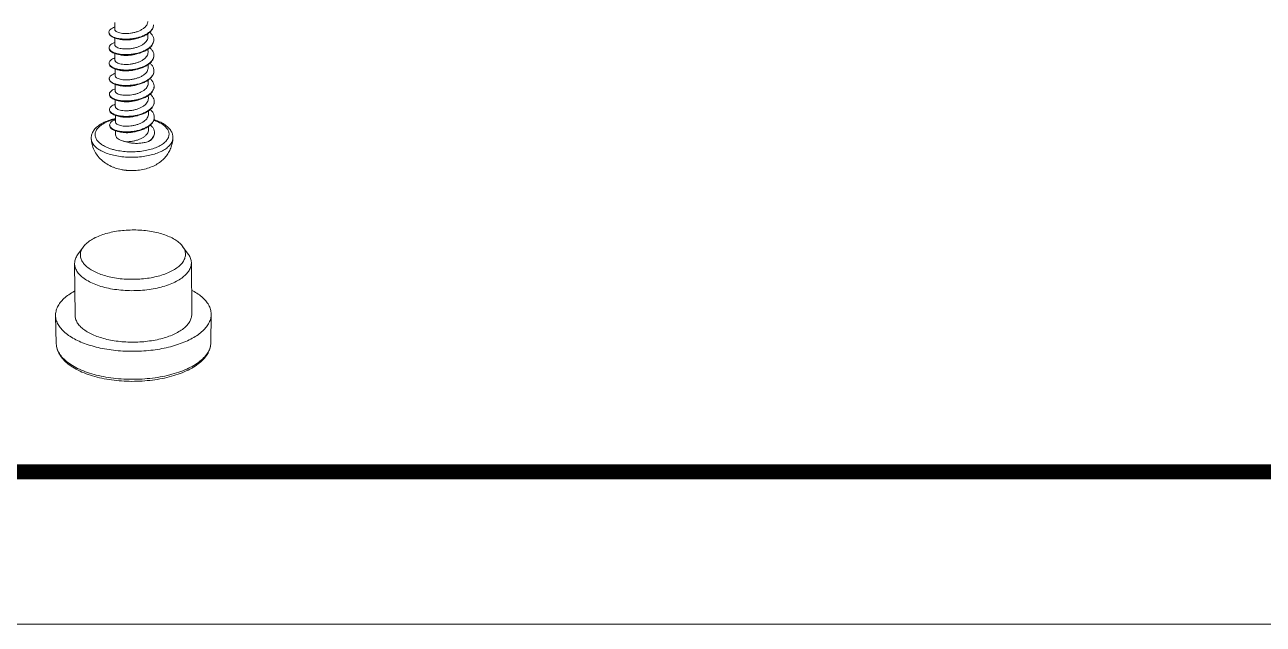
# Model space of a CAD drawing. Header units: millimetres. Extents: x 2243 to 2552, y 611 to 826.
# Drawn here: x 2412.88 to 2456.17, y 611.17 to 632.12 of the extents above; entities that cross this region are included whole.
import ezdxf

# ---------------------------------------------------------------- set-up
doc = ezdxf.new("R2010")
doc.units = ezdxf.units.MM
doc.layers.add('from', color=7, linetype='Continuous', lineweight=13)

# ---------------------------------------------------------------- blocks, each defined once
blk = doc.blocks.new('*u38')
at = {"color": 7, "linetype": 'Continuous'}
for p, q in [((-2.418, 17.855), (-2.421, 18.202)), ((-2.413, 17.061), (-2.415, 17.406)), ((-0.715, 17.471), (-0.717, 17.632)), ((-2.407, 16.267), (-2.409, 16.614)), ((-1.296, 16.618), (-1.292, 16.619)), ((-0.71, 16.676), (-0.711, 16.834)), ((-0.704, 15.882), (-0.705, 16.043)), ((-2.401, 15.472), (-2.404, 15.82)), ((-2.395, 14.678), (-2.398, 15.025)), ((-0.698, 15.087), (-0.699, 15.25)), ((-2.39, 13.884), (-2.392, 14.229)), ((-0.692, 14.293), (-0.694, 14.454)), ((-2.384, 13.089), (-2.386, 13.437)), ((-0.687, 13.499), (-0.688, 13.659)), ((-0.681, 12.704), (-0.682, 12.866)), ((-2.379, 12.444), (-2.381, 12.64)), ((-2.163, 10.662), (-2.083, 10.645)), ((-1.825, 10.606), (-1.808, 10.604)), ((-4.046, 6.659), (-4.327, 6.26)), ((1.071, 6.696), (1.358, 6.302)), ((-4.481, 5.809), (-4.462, 3.161)), ((1.519, 5.852), (1.538, 3.204)), ((2.538, 3.194), (2.519, 1.741)), ((-5.462, 3.136), (-5.423, 1.683))]:
    blk.add_line(p, q, dxfattribs=at)
for centre, radius, start, end in [((-1.914, 19.034), 1.68, 258.01874, 261.91862), ((-1.835, 19.723), 2.372, 280.55192, 282.94477), ((-0.81, 17.317), 0.396, 356.53731, 0.34703), ((-1.827, 18.917), 2.36, 280.5318, 283.00283), ((-0.798, 16.522), 0.389, 352.56812, 0.47876), ((-1.904, 17.44), 1.675, 257.95414, 261.98889), ((-1.82, 18.116), 2.353, 280.50747, 282.99043), ((-0.78, 15.728), 0.377, 356.53725, 0.50846), ((-1.925, 16.513), 1.539, 257.29467, 257.87353), ((-1.897, 16.648), 1.678, 257.92585, 261.94867), ((-1.815, 17.327), 2.358, 280.4904, 282.96745), ((-0.784, 14.934), 0.387, 356.47089, 0.33701), ((-1.89, 15.863), 1.687, 258.02221, 261.90688), ((-1.812, 16.544), 2.37, 280.54938, 282.94473), ((-0.787, 14.14), 0.395, 356.58399, 0.40682), ((-2.547, 13.728), 0.141, 179.85024, 190.12589), ((-1.887, 15.057), 1.675, 257.96576, 261.9107), ((-1.803, 15.734), 2.354, 280.51576, 282.99638), ((-1.789, 15.672), 2.291, 283.00321, 284.01586), ((-0.763, 13.345), 0.377, 356.53094, 0.50045), ((-3.173, 12.252), 0.455, 183.19353, 188.08608), ((-1.904, 14.149), 1.56, 257.7419, 257.87454), ((-1.879, 14.269), 1.681, 257.9252, 261.93632), ((-1.798, 14.946), 2.36, 280.50523, 282.96311), ((-1.122, 12.781), 0.817, 314.00838, 314.62455), ((-0.773, 12.551), 0.393, 356.4973, 0.32224), ((-1.735, 14.468), 2.894, 253.1794, 256.94051), ((-1.585, 13.505), 1.451, 256.91032, 259.47849), ((-1.621, 13.003), 2.404, 249.80942, 256.9601)]:
    blk.add_arc(centre, radius, start, end, dxfattribs=at)
for points, start_tangent, end_tangent in [([(-2.42, 17.973), (-2.479, 17.949), (-2.601, 17.882), (-2.681, 17.805)], (-0.940233, -0.340533), (-0.585356, -0.810777)), ([(-2.418, 17.855), (-2.41, 17.819), (-2.373, 17.769), (-2.305, 17.723), (-2.211, 17.686), (-2.092, 17.658), (-1.954, 17.642)], (0.017516, -0.999847), (0.997819, -0.066006)), ([(-0.721, 18.265), (-0.731, 18.181), (-0.778, 18.072), (-0.857, 17.972), (-0.97, 17.88), (-1.11, 17.799), (-1.269, 17.733), (-1.438, 17.685), (-1.614, 17.654), (-1.789, 17.639), (-1.954, 17.642)], (0.005993, -0.999982), (-0.997819, 0.066006)), ([(-1.304, 17.412), (-1.133, 17.458), (-0.929, 17.536), (-0.752, 17.631), (-0.607, 17.742), (-0.501, 17.864), (-0.438, 17.995), (-0.421, 18.088)], (0.974543, 0.2242), (0.061372, 0.998115)), ([(-1.297, 17.387), (-1.133, 17.432), (-0.929, 17.509), (-0.751, 17.605), (-0.607, 17.716), (-0.501, 17.838), (-0.438, 17.968), (-0.42, 18.088)], (0.973902, 0.22697), (-0.006099, 0.999981)), ([(-2.681, 17.805), (-2.716, 17.723), (-2.717, 17.7)], (-0.585356, -0.810777), (0.015752, -0.999876)), ([(-2.717, 17.7), (-2.704, 17.64)], (0.015752, -0.999876), (0.378608, -0.925557)), ([(-2.717, 17.674), (-2.704, 17.614), (-2.647, 17.534), (-2.547, 17.463), (-2.407, 17.403), (-2.27, 17.365)], (0.015752, -0.999876), (0.977139, -0.212602)), ([(-2.704, 17.64), (-2.647, 17.561), (-2.547, 17.489), (-2.407, 17.429), (-2.263, 17.39)], (0.378608, -0.925557), (0.978088, -0.208191)), ([(-2.27, 17.365), (-2.233, 17.358), (-2.032, 17.331), (-1.813, 17.324), (-1.584, 17.338), (-1.354, 17.374), (-1.297, 17.387)], (0.977139, -0.212602), (0.973902, 0.22697)), ([(-2.155, 17.339), (-2.089, 17.326), (-1.952, 17.31)], (0.972552, -0.232686), (0.997819, -0.066006)), ([(-2.151, 17.37), (-2.032, 17.357), (-1.813, 17.35), (-1.584, 17.365), (-1.401, 17.392)], (0.989909, -0.141706), (0.983069, 0.183238)), ([(-1.952, 17.31), (-1.787, 17.307), (-1.611, 17.322), (-1.436, 17.353), (-1.396, 17.363)], (0.997819, -0.066006), (0.969138, 0.24652)), ([(-0.716, 17.471), (-0.726, 17.387), (-0.771, 17.28), (-0.851, 17.179), (-0.962, 17.086), (-1.099, 17.007), (-1.256, 16.942), (-1.427, 16.892), (-1.606, 16.86), (-1.783, 16.845), (-1.948, 16.848)], (0.005945, -0.999982), (-0.997819, 0.066006)), ([(-1.292, 16.619), (-1.075, 16.681), (-0.877, 16.764), (-0.707, 16.863), (-0.571, 16.977), (-0.475, 17.102), (-0.423, 17.233), (-0.415, 17.294)], (0.973967, 0.226688), (0.060344, 0.998178)), ([(-1.292, 16.592), (-1.075, 16.655), (-0.877, 16.737), (-0.707, 16.837), (-0.571, 16.951), (-0.475, 17.075), (-0.423, 17.207), (-0.414, 17.293)], (0.973889, 0.227024), (-0.00612, 0.999981)), ([(-0.414, 17.32), (-0.418, 17.367), (-0.458, 17.499), (-0.543, 17.625), (-0.623, 17.704)], (-0.00612, 0.999981), (-0.760129, 0.649772)), ([(-2.414, 17.178), (-2.507, 17.139), (-2.619, 17.069), (-2.688, 16.991), (-2.711, 16.908), (-2.711, 16.906)], (-0.940463, -0.339896), (0.009005, -0.999959)), ([(-2.711, 16.906), (-2.709, 16.881)], (0.009005, -0.999959), (0.181553, -0.983381)), ([(-2.711, 16.879), (-2.689, 16.799), (-2.62, 16.721), (-2.51, 16.652), (-2.361, 16.596), (-2.264, 16.571)], (0.009005, -0.999959), (0.977068, -0.212927)), ([(-2.709, 16.881), (-2.689, 16.826), (-2.621, 16.748), (-2.51, 16.679), (-2.361, 16.622), (-2.258, 16.596)], (0.181553, -0.983381), (0.97791, -0.209028)), ([(-1.948, 16.848), (-2.089, 16.864), (-2.209, 16.893), (-2.304, 16.932), (-2.371, 16.978), (-2.407, 17.029), (-2.412, 17.061)], (-0.997819, 0.066006), (-0.013631, 0.999907)), ([(-2.264, 16.571), (-2.18, 16.555), (-1.974, 16.533), (-1.751, 16.531), (-1.521, 16.551), (-1.292, 16.592)], (0.977068, -0.212927), (0.973889, 0.227024)), ([(-2.258, 16.596), (-2.18, 16.581), (-2.146, 16.576)], (0.97791, -0.209028), (0.989837, -0.142209)), ([(-2.146, 16.576), (-1.974, 16.559), (-1.751, 16.557), (-1.521, 16.577), (-1.396, 16.597)], (0.989837, -0.142209), (0.983132, 0.182898)), ([(-1.946, 16.515), (-1.781, 16.513), (-1.604, 16.528), (-1.424, 16.56), (-1.391, 16.568)], (0.997819, -0.066006), (0.969139, 0.246515)), ([(-1.942, 16.053), (-1.787, 16.05), (-1.623, 16.063), (-1.457, 16.09), (-1.295, 16.133), (-1.142, 16.19), (-1.006, 16.26), (-0.891, 16.342), (-0.801, 16.434), (-0.741, 16.532), (-0.712, 16.634), (-0.71, 16.676)], (0.997819, -0.066006), (-0.007762, 0.99997)), ([(-0.409, 16.525), (-0.418, 16.606), (-0.469, 16.737), (-0.565, 16.86), (-0.619, 16.911)], (-0.008034, 0.999968), (-0.761447, 0.648227)), ([(-2.408, 16.384), (-2.533, 16.329), (-2.634, 16.256), (-2.692, 16.176), (-2.706, 16.112)], (-0.940727, -0.339164), (-0.002049, -0.999998)), ([(-2.706, 16.112), (-2.704, 16.093), (-2.703, 16.086)], (-0.002049, -0.999998), (0.172721, -0.984971)), ([(-2.705, 16.085), (-2.704, 16.067), (-2.67, 15.985), (-2.591, 15.909), (-2.47, 15.842), (-2.313, 15.79), (-2.258, 15.776)], (-0.002049, -0.999998), (0.977026, -0.213121)), ([(-2.703, 16.086), (-2.67, 16.011), (-2.591, 15.935), (-2.471, 15.869), (-2.313, 15.816), (-2.253, 15.802)], (0.172721, -0.984971), (0.977744, -0.209804)), ([(-1.942, 16.053), (-2.09, 16.071), (-2.215, 16.102), (-2.311, 16.144), (-2.376, 16.195), (-2.405, 16.25), (-2.407, 16.267)], (-0.997819, 0.066006), (0.008071, 0.999967)), ([(-2.149, 16.545), (-2.095, 16.533), (-1.946, 16.515)], (0.972663, -0.232219), (0.997819, -0.066006)), ([(-1.291, 15.823), (-1.232, 15.838), (-1.018, 15.906), (-0.826, 15.992), (-0.664, 16.096), (-0.538, 16.213), (-0.453, 16.339), (-0.412, 16.472)], (0.974373, 0.224939), (0.129733, 0.991549)), ([(-1.286, 15.798), (-1.231, 15.811), (-1.018, 15.879), (-0.826, 15.966), (-0.664, 16.069), (-0.538, 16.186), (-0.452, 16.313), (-0.412, 16.445), (-0.409, 16.499)], (0.97387, 0.227107), (-0.008034, 0.999968)), ([(-0.403, 15.731), (-0.42, 15.844), (-0.483, 15.974), (-0.589, 16.095), (-0.613, 16.116)], (-0.008633, 0.999963), (-0.761183, 0.648538)), ([(-2.402, 15.59), (-2.424, 15.582), (-2.556, 15.517), (-2.647, 15.442), (-2.694, 15.361), (-2.7, 15.317)], (-0.940384, -0.340114), (0.00571, -0.999984)), ([(-2.7, 15.317), (-2.695, 15.278)], (0.00571, -0.999984), (0.253635, -0.9673)), ([(-2.699, 15.291), (-2.694, 15.252), (-2.649, 15.171), (-2.559, 15.097), (-2.429, 15.034), (-2.263, 14.984), (-2.252, 14.982)], (0.00571, -0.999984), (0.977078, -0.212881)), ([(-2.695, 15.278), (-2.649, 15.197), (-2.56, 15.123), (-2.429, 15.06), (-2.263, 15.011)], (0.253635, -0.9673), (0.975511, -0.219953)), ([(-1.937, 15.259), (-2.077, 15.275), (-2.197, 15.304), (-2.292, 15.343), (-2.359, 15.389), (-2.395, 15.441), (-2.401, 15.472)], (-0.997819, 0.066006), (-0.013631, 0.999907)), ([(-2.258, 15.776), (-2.125, 15.753), (-1.914, 15.736), (-1.689, 15.739), (-1.458, 15.765), (-1.286, 15.798)], (0.977026, -0.213121), (0.97387, 0.227107)), ([(-2.143, 15.75), (-2.088, 15.739), (-1.94, 15.721)], (0.972637, -0.232332), (0.997819, -0.066006)), ([(-2.137, 15.781), (-2.125, 15.78), (-1.914, 15.762), (-1.689, 15.766), (-1.458, 15.791), (-1.391, 15.803)], (0.990084, -0.14048), (0.983203, 0.182514)), ([(-1.94, 15.721), (-1.775, 15.718), (-1.6, 15.733), (-1.425, 15.764), (-1.385, 15.774)], (0.997819, -0.066006), (0.969138, 0.24652)), ([(-0.704, 15.882), (-0.714, 15.8), (-0.758, 15.693), (-0.838, 15.592), (-0.949, 15.499), (-1.086, 15.419), (-1.242, 15.354), (-1.413, 15.304), (-1.593, 15.271), (-1.771, 15.256), (-1.937, 15.259)], (0.005871, -0.999983), (-0.997819, 0.066006)), ([(-1.286, 15.029), (-1.171, 15.058), (-0.963, 15.131), (-0.777, 15.222), (-0.623, 15.329), (-0.507, 15.449), (-0.433, 15.577), (-0.404, 15.705)], (0.974455, 0.224583), (0.060407, 0.998174)), ([(-1.28, 15.004), (-1.171, 15.032), (-0.962, 15.104), (-0.777, 15.196), (-0.623, 15.303), (-0.507, 15.422), (-0.432, 15.551), (-0.403, 15.684), (-0.403, 15.705)], (0.973883, 0.227051), (-0.008633, 0.999963)), ([(-0.5, 15.21), (-0.606, 15.321)], (-0.610134, 0.792298), (-0.759738, 0.65023)), ([(-2.397, 14.795), (-2.467, 14.767), (-2.585, 14.699), (-2.662, 14.622), (-2.693, 14.54), (-2.694, 14.523)], (-0.940277, -0.340409), (0.016301, -0.999867)), ([(-2.395, 14.678), (-2.389, 14.646), (-2.354, 14.595), (-2.287, 14.548), (-2.191, 14.51), (-2.071, 14.481), (-1.931, 14.464)], (0.013631, -0.999907), (0.997819, -0.066006)), ([(-2.252, 14.982), (-2.069, 14.953), (-1.854, 14.94), (-1.626, 14.949), (-1.396, 14.98), (-1.28, 15.004)], (0.977078, -0.212881), (0.973883, 0.227051)), ([(-2.137, 14.956), (-2.084, 14.945), (-1.934, 14.927)], (0.972664, -0.232219), (0.997819, -0.066006)), ([(-2.132, 14.987), (-2.069, 14.979), (-1.854, 14.967), (-1.626, 14.976), (-1.396, 15.006), (-1.386, 15.008)], (0.990013, -0.140977), (0.983251, 0.182256)), ([(-1.934, 14.927), (-1.769, 14.924), (-1.59, 14.939), (-1.41, 14.972), (-1.379, 14.98)], (0.997819, -0.066006), (0.969139, 0.246515)), ([(-0.698, 15.087), (-0.707, 15.01), (-0.745, 14.912), (-0.812, 14.819), (-0.905, 14.733), (-1.021, 14.656), (-1.156, 14.59), (-1.305, 14.537), (-1.463, 14.498), (-1.623, 14.472), (-1.781, 14.462), (-1.931, 14.464)], (0.006217, -0.999981), (-0.997819, 0.066006)), ([(-1.281, 14.234), (-1.105, 14.282), (-0.903, 14.36), (-0.726, 14.455), (-0.583, 14.566), (-0.477, 14.688), (-0.415, 14.817), (-0.398, 14.911)], (0.97455, 0.224172), (0.06139, 0.998114)), ([(-1.274, 14.209), (-1.104, 14.256), (-0.902, 14.334), (-0.726, 14.429), (-0.582, 14.54), (-0.477, 14.661), (-0.415, 14.791), (-0.397, 14.91)], (0.973902, 0.226967), (-0.006049, 0.999982)), ([(-0.397, 14.937), (-0.397, 14.95), (-0.426, 15.083), (-0.5, 15.21)], (-0.006054, 0.999982), (-0.610134, 0.792298)), ([(-2.694, 14.523), (-2.692, 14.497)], (0.016301, -0.999867), (0.178892, -0.983869)), ([(-2.694, 14.496), (-2.679, 14.43), (-2.619, 14.352), (-2.516, 14.281), (-2.375, 14.222), (-2.247, 14.188)], (0.016212, -0.999869), (0.977125, -0.212664)), ([(-2.692, 14.497), (-2.679, 14.458), (-2.62, 14.379), (-2.517, 14.308), (-2.376, 14.249), (-2.24, 14.213)], (0.178892, -0.983869), (0.978059, -0.20833)), ([(-2.247, 14.188), (-2.2, 14.178), (-2, 14.152), (-1.781, 14.146), (-1.552, 14.162), (-1.324, 14.198), (-1.274, 14.209)], (0.977125, -0.212664), (0.973902, 0.226967)), ([(-2.132, 14.162), (-2.076, 14.15), (-1.929, 14.132)], (0.972637, -0.232332), (0.997819, -0.066006)), ([(-2.128, 14.193), (-2.001, 14.179), (-1.782, 14.173), (-1.554, 14.188), (-1.378, 14.214)], (0.989894, -0.141812), (0.983075, 0.183204)), ([(-1.929, 14.132), (-1.767, 14.13), (-1.595, 14.143), (-1.423, 14.173), (-1.373, 14.185)], (0.997819, -0.066006), (0.969134, 0.246535)), ([(-0.693, 14.293), (-0.702, 14.212), (-0.747, 14.104), (-0.826, 14.003), (-0.937, 13.911), (-1.075, 13.83), (-1.231, 13.765), (-1.401, 13.716), (-1.581, 13.683), (-1.76, 13.668), (-1.925, 13.67)], (0.005865, -0.999983), (-0.997819, 0.066006)), ([(-1.269, 13.415), (-1.23, 13.424), (-1.016, 13.49), (-0.823, 13.575), (-0.659, 13.677), (-0.53, 13.792), (-0.441, 13.918), (-0.397, 14.049), (-0.391, 14.116)], (0.973871, 0.227102), (-0.007224, 0.999974)), ([(-1.234, 13.45), (-1.02, 13.515), (-0.827, 13.6), (-0.662, 13.701), (-0.532, 13.817), (-0.443, 13.942), (-0.397, 14.073), (-0.392, 14.116)], (0.970223, 0.242213), (0.059598, 0.998222)), ([(-0.391, 14.142), (-0.397, 14.207), (-0.443, 14.338), (-0.533, 14.462), (-0.6, 14.527)], (-0.007096, 0.999975), (-0.760176, 0.649717)), ([(-2.391, 14.001), (-2.511, 13.948), (-2.613, 13.876), (-2.673, 13.797), (-2.688, 13.729)], (-0.940706, -0.339223), (-0.001388, -0.999999)), ([(-2.688, 13.702), (-2.687, 13.686), (-2.655, 13.604), (-2.578, 13.528), (-2.459, 13.462), (-2.304, 13.409), (-2.241, 13.393)], (-0.001722, -0.999999), (0.977028, -0.213109)), ([(-2.686, 13.703), (-2.656, 13.633), (-2.58, 13.556), (-2.462, 13.49), (-2.308, 13.436), (-2.236, 13.419)], (0.175093, -0.984552), (0.977783, -0.209619)), ([(-1.925, 13.67), (-2.075, 13.688), (-2.203, 13.721), (-2.301, 13.765), (-2.362, 13.816), (-2.389, 13.872), (-2.389, 13.883)], (-0.997819, 0.066006), (0.008318, 0.999965)), ([(-2.241, 13.393), (-2.118, 13.371), (-1.909, 13.353), (-1.685, 13.355), (-1.456, 13.379), (-1.269, 13.415)], (0.977028, -0.213109), (0.973871, 0.227102)), ([(-2.122, 13.399), (-1.914, 13.38), (-1.69, 13.382), (-1.461, 13.405), (-1.373, 13.42)], (0.989889, -0.141844), (0.983179, 0.182644)), ([(-1.923, 13.338), (-1.757, 13.335), (-1.579, 13.35), (-1.399, 13.383), (-1.368, 13.391)], (0.997819, -0.066006), (0.969139, 0.246515)), ([(-0.687, 13.499), (-0.689, 13.456), (-0.718, 13.354), (-0.778, 13.256), (-0.868, 13.165), (-0.983, 13.083), (-1.119, 13.012), (-1.272, 12.955), (-1.434, 12.912), (-1.6, 12.885), (-1.764, 12.873), (-1.919, 12.876)], (0.007762, -0.99997), (-0.997819, 0.066006)), ([(-0.386, 13.348), (-0.404, 13.463), (-0.467, 13.592), (-0.572, 13.712), (-0.596, 13.733)], (-0.008539, 0.999964), (-0.7613, 0.648399)), ([(-2.385, 13.271), (-2.669, 13.193), (-2.956, 13.079), (-3.204, 12.938), (-3.401, 12.773), (-3.537, 12.594), (-3.61, 12.411), (-3.627, 12.227)], (-0.974961, -0.222377), (0.058007, -0.998316)), ([(-2.385, 13.243), (-2.663, 13.161), (-2.924, 13.049), (-3.137, 12.917), (-3.296, 12.769), (-3.394, 12.61), (-3.429, 12.446), (-3.4, 12.282), (-3.306, 12.124), (-3.152, 11.977), (-2.943, 11.845), (-2.686, 11.735), (-2.573, 11.698)], (-0.971784, -0.235872), (0.956964, -0.290206)), ([(-2.385, 13.207), (-2.421, 13.193), (-2.549, 13.128), (-2.636, 13.052), (-2.678, 12.971), (-2.682, 12.934)], (-0.940263, -0.34045), (0.00995, -0.99995)), ([(-2.682, 12.934), (-2.675, 12.888)], (0.00995, -0.99995), (0.293553, -0.955943)), ([(-2.682, 12.908), (-2.674, 12.859), (-2.624, 12.779), (-2.53, 12.706), (-2.396, 12.645), (-2.235, 12.599)], (0.011725, -0.999931), (0.977124, -0.212668)), ([(-2.675, 12.888), (-2.627, 12.808), (-2.534, 12.735), (-2.402, 12.673), (-2.235, 12.625)], (0.293553, -0.955943), (0.977201, -0.212317)), ([(-0.411, 13.179), (-0.373, 13.165), (-0.115, 13.055), (0.094, 12.924), (0.248, 12.777), (0.341, 12.618), (0.371, 12.454), (0.336, 12.29), (0.237, 12.131), (0.079, 11.983), (-0.135, 11.851), (-0.396, 11.74), (-0.695, 11.652), (-1.023, 11.592), (-1.368, 11.561), (-1.719, 11.56), (-2.063, 11.59), (-2.389, 11.649)], (0.947809, -0.318838), (-0.973942, 0.226795)), ([(-2.384, 13.089), (-2.378, 13.058), (-2.342, 13.006), (-2.275, 12.96), (-2.18, 12.921), (-2.06, 12.892), (-1.919, 12.876)], (0.013631, -0.999907), (0.997819, -0.066006)), ([(-2.126, 13.367), (-2.073, 13.356), (-1.923, 13.338)], (0.972664, -0.232219), (0.997819, -0.066006)), ([(-1.269, 12.646), (-1.145, 12.678), (-0.938, 12.751), (-0.754, 12.842), (-0.602, 12.949), (-0.487, 13.069), (-0.414, 13.197), (-0.386, 13.322)], (0.974471, 0.224513), (0.06049, 0.998169)), ([(-1.263, 12.621), (-1.138, 12.653), (-0.931, 12.727), (-0.749, 12.819), (-0.598, 12.927), (-0.484, 13.046), (-0.412, 13.175), (-0.386, 13.307), (-0.385, 13.321)], (0.97389, 0.227022), (-0.008356, 0.999965)), ([(-0.38, 12.554), (-0.382, 12.586), (-0.417, 12.718), (-0.496, 12.844), (-0.588, 12.937)], (-0.005739, 0.999984), (-0.759437, 0.650581)), ([(0.572, 12.257), (0.555, 12.432), (0.485, 12.607), (0.359, 12.778), (0.175, 12.937), (-0.057, 13.074), (-0.326, 13.185), (-0.405, 13.211)], (0.043559, 0.999051), (-0.954635, 0.297779)), ([(-3.627, 12.227), (-3.582, 11.935), (-3.479, 11.648), (-3.319, 11.38), (-3.102, 11.139), (-2.831, 10.933), (-2.522, 10.775), (-2.45, 10.748)], (0.058007, -0.998316), (0.93811, -0.346339)), ([(-3.623, 12.188), (-3.573, 12.031), (-3.459, 11.868), (-3.287, 11.717), (-3.061, 11.583), (-2.789, 11.469), (-2.478, 11.38)], (0.140587, -0.990068), (0.973942, -0.226795)), ([(0.572, 12.257), (0.557, 12.159), (0.481, 11.99), (0.345, 11.83), (0.151, 11.682), (-0.093, 11.553), (-0.381, 11.445), (-0.704, 11.362), (-1.052, 11.307), (-1.414, 11.281), (-1.78, 11.284), (-2.138, 11.318), (-2.478, 11.38)], (-0.044438, -0.999012), (-0.973942, 0.226795)), ([(-1.914, 12.092), (-2.063, 12.136), (-2.19, 12.195), (-2.287, 12.265), (-2.351, 12.343), (-2.378, 12.425), (-2.379, 12.444)], (-0.973942, 0.226795), (-0.003543, 0.999994)), ([(-2.235, 12.599), (-2.228, 12.597), (-2.032, 12.568), (-1.816, 12.557), (-1.589, 12.568), (-1.36, 12.6), (-1.263, 12.621)], (0.977124, -0.212668), (0.97389, 0.227022)), ([(-2.12, 12.573), (-2.067, 12.562), (-1.917, 12.543)], (0.972657, -0.232246), (0.997819, -0.066006)), ([(-2.115, 12.604), (-2.04, 12.595), (-1.824, 12.584), (-1.597, 12.594), (-1.368, 12.625)], (0.989989, -0.141148), (0.983203, 0.182514)), ([(-1.917, 12.543), (-1.753, 12.541), (-1.578, 12.555), (-1.403, 12.587), (-1.362, 12.597)], (0.997819, -0.066006), (0.969138, 0.246521)), ([(-0.681, 12.704), (-0.687, 12.638), (-0.726, 12.533), (-0.797, 12.433), (-0.899, 12.341), (-1.028, 12.26), (-1.177, 12.192), (-1.34, 12.139), (-1.512, 12.102), (-1.684, 12.082), (-1.85, 12.078)], (0.006475, -0.999979), (-0.999677, 0.025432)), ([(-1.808, 10.604), (-1.482, 10.592), (-1.147, 10.618), (-0.811, 10.686), (-0.497, 10.796), (-0.233, 10.934), (-0.001, 11.104), (0.192, 11.299), (0.347, 11.515), (0.461, 11.745), (0.537, 11.993), (0.572, 12.257)], (0.995487, -0.094895), (0.043559, 0.999051)), ([(-0.687, 12.087), (-0.554, 12.193)], (0.829352, 0.558726), (0.719228, 0.694774)), ([(-0.687, 12.087), (-0.634, 12.116), (-0.586, 12.146), (-0.542, 12.178)], (0.890327, 0.455321), (0.784328, 0.620346)), ([(-0.548, 12.199), (-0.449, 12.322), (-0.392, 12.453), (-0.381, 12.527)], (0.711715, 0.702468), (0.060989, 0.998138)), ([(-0.542, 12.178), (-0.445, 12.302), (-0.391, 12.432), (-0.38, 12.527)], (0.704796, 0.70941), (-0.005806, 0.999983)), ([(-1.85, 12.078), (-1.762, 12.05), (-1.667, 12.027), (-1.566, 12.01), (-1.463, 11.999), (-1.356, 11.993), (-1.245, 11.993), (-1.132, 11.999), (-1.017, 12.012), (-0.903, 12.03), (-0.793, 12.056), (-0.687, 12.087)], (0.938571, -0.345087), (0.948545, 0.316643)), ([(-2.083, 10.645), (-1.994, 10.628), (-1.825, 10.606)], (0.980648, -0.195781), (0.995186, -0.098004)), ([(-4.046, 6.659), (-3.977, 6.746), (-3.794, 6.916), (-3.56, 7.072), (-3.279, 7.21), (-2.959, 7.327), (-2.605, 7.42), (-2.227, 7.488), (-1.831, 7.528), (-1.428, 7.541), (-1.027, 7.525), (-0.635, 7.481), (-0.263, 7.41)], (0.577151, 0.816637), (0.973942, -0.226795)), ([(-0.263, 7.41), (0.082, 7.314), (0.393, 7.195), (0.661, 7.054), (0.881, 6.897), (1.049, 6.725), (1.071, 6.696)], (0.973942, -0.226795), (0.588895, -0.808209)), ([(-2.706, 5.133), (-3.051, 5.229), (-3.362, 5.349), (-3.63, 5.489), (-3.85, 5.647), (-4.018, 5.818), (-4.129, 6), (-4.181, 6.188), (-4.172, 6.378), (-4.104, 6.565), (-4.046, 6.659)], (-0.973942, 0.226795), (0.577151, 0.816637)), ([(1.071, 6.696), (1.16, 6.543), (1.212, 6.356), (1.203, 6.166), (1.135, 5.979), (1.008, 5.798), (0.825, 5.628), (0.591, 5.472), (0.31, 5.334), (-0.01, 5.217), (-0.364, 5.123), (-0.742, 5.056), (-1.138, 5.015), (-1.541, 5.003), (-1.942, 5.018), (-2.334, 5.062), (-2.706, 5.133)], (0.588895, -0.808209), (-0.973942, 0.226795)), ([(-4.481, 5.809), (-4.468, 5.948), (-4.392, 6.156), (-4.327, 6.26)], (-0.006326, 0.99998), (0.577135, 0.816649)), ([(-2.839, 4.565), (-3.222, 4.672), (-3.567, 4.805), (-3.865, 4.961), (-4.11, 5.136), (-4.296, 5.327), (-4.419, 5.529), (-4.477, 5.737), (-4.481, 5.809)], (-0.973942, 0.226795), (-0.006326, 0.99998)), ([(1.519, 5.852), (1.505, 5.713), (1.429, 5.505), (1.288, 5.304), (1.085, 5.115), (0.825, 4.942), (0.513, 4.788), (0.157, 4.658), (-0.236, 4.555), (-0.657, 4.479), (-1.096, 4.434), (-1.544, 4.42), (-1.99, 4.438), (-2.425, 4.487), (-2.839, 4.565)], (0.006326, -0.99998), (-0.973942, 0.226795)), ([(1.358, 6.302), (1.457, 6.132), (1.514, 5.924), (1.519, 5.852)], (0.588827, -0.808259), (0.006326, -0.99998)), ([(-4.472, 4.404), (-4.492, 4.393), (-4.785, 4.21), (-5.029, 4.013), (-5.221, 3.804), (-5.359, 3.585), (-5.439, 3.361), (-5.462, 3.136)], (-0.878973, -0.476871), (0.026933, -0.999637)), ([(1.53, 4.447), (1.798, 4.29), (2.054, 4.099), (2.258, 3.894), (2.408, 3.679), (2.502, 3.457), (2.537, 3.231), (2.538, 3.194)], (0.885782, -0.464101), (-0.012991, -0.999916)), ([(2.538, 3.194), (2.515, 3.004), (2.434, 2.78), (2.297, 2.561), (2.105, 2.352), (1.861, 2.155), (1.568, 1.972), (1.231, 1.808), (0.855, 1.663), (0.445, 1.541), (0.008, 1.442), (-0.452, 1.369), (-0.925, 1.322), (-1.407, 1.303), (-1.89, 1.311), (-2.366, 1.346), (-2.829, 1.408), (-3.272, 1.496)], (-0.012991, -0.999916), (-0.973942, 0.226795)), ([(1.538, 3.204), (1.513, 3.019), (1.433, 2.83), (1.3, 2.647), (1.114, 2.475), (0.881, 2.315), (0.604, 2.172), (0.289, 2.047), (-0.059, 1.944), (-0.433, 1.864), (-0.827, 1.808), (-1.232, 1.778), (-1.641, 1.774), (-2.047, 1.796), (-2.443, 1.844), (-2.82, 1.917)], (0.006987, -0.999976), (-0.973942, 0.226795)), ([(-5.462, 3.136), (-5.426, 2.908), (-5.332, 2.686), (-5.182, 2.471), (-4.978, 2.266), (-4.722, 2.075), (-4.419, 1.9), (-4.073, 1.744), (-3.689, 1.608), (-3.272, 1.496)], (0.026933, -0.999637), (0.973942, -0.226795)), ([(-4.462, 3.161), (-4.462, 3.154), (-4.431, 2.962), (-4.344, 2.774), (-4.203, 2.594), (-4.012, 2.425), (-3.773, 2.27), (-3.491, 2.132), (-3.171, 2.014), (-2.82, 1.917)], (0.006987, -0.999976), (0.973942, -0.226795)), ([(-3.249, 0.055), (-3.714, 0.182), (-4.137, 0.339), (-4.511, 0.522), (-4.827, 0.727), (-5.08, 0.951), (-5.266, 1.189), (-5.381, 1.437), (-5.423, 1.683)], (-0.973942, 0.226795), (-0.027184, 0.99963)), ([(-3.203, -0.053), (-3.674, 0.077), (-4.105, 0.239), (-4.488, 0.43), (-4.815, 0.65), (-5.077, 0.893), (-5.267, 1.151), (-5.381, 1.417), (-5.423, 1.683)], (-0.973942, 0.226795), (-0.027004, 0.999635)), ([(2.519, 1.741), (2.487, 1.513), (2.381, 1.263), (2.204, 1.021), (1.959, 0.792), (1.65, 0.581), (1.284, 0.391), (0.866, 0.227), (0.405, 0.09), (-0.09, -0.017), (-0.611, -0.09), (-1.147, -0.13), (-1.689, -0.135), (-2.226, -0.106), (-2.75, -0.042), (-3.249, 0.055)], (-0.013134, -0.999914), (-0.973942, 0.226795)), ([(2.519, 1.741), (2.482, 1.477), (2.375, 1.214), (2.195, 0.956), (1.944, 0.712), (1.629, 0.49), (1.258, 0.293), (0.841, 0.125), (0.384, -0.013), (-0.104, -0.119), (-0.615, -0.193), (-1.141, -0.233), (-1.671, -0.239), (-2.197, -0.21), (-2.711, -0.148), (-3.203, -0.053)], (-0.01254, -0.999921), (-0.973942, 0.226795))]:
    blk.add_spline(points, degree=3, dxfattribs=dict(at, start_tangent=start_tangent, end_tangent=end_tangent))

msp = doc.modelspace()

# ---------------------------------------------------------------- linework, layer by layer
at = {"layer": 'from'}
msp.add_lwpolyline([(2243.173, 611.167), (2552.313, 611.167), (2552.313, 825.991), (2243.173, 825.991)], close=True, dxfattribs=at)
at = {"layer": 'from', "const_width": 0.533}
msp.add_lwpolyline([(2248.5, 616.494), (2248.5, 820.663), (2546.985, 820.663), (2546.985, 616.494), (2248.5, 616.494)], dxfattribs=at)

# ---------------------------------------------------------------- block references
at = {"layer": 'from', "xscale": 0.68, "yscale": 0.68, "zscale": 0.68}
msp.add_blockref('*u38', (2417.67, 619.821), dxfattribs=at)

doc.saveas('drawing.dxf')
